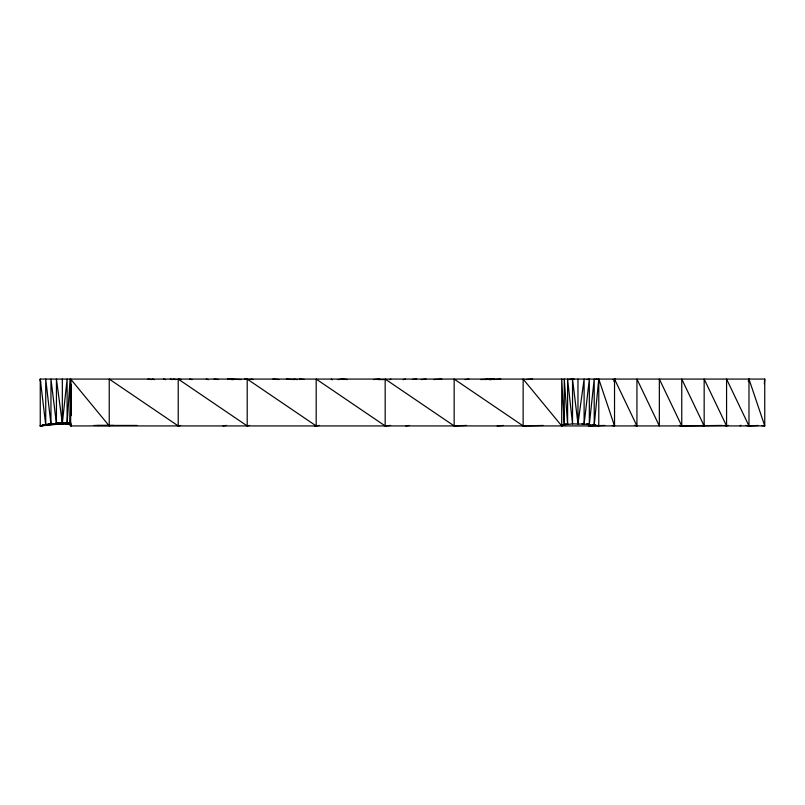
<?xml version="1.0" encoding="UTF-8"?>
<svg xmlns="http://www.w3.org/2000/svg" width="805" height="805" viewBox="0 0 805 805"><rect width="100%" height="100%" fill="white"/><g stroke="black" fill="none" stroke-linecap="round" stroke-linejoin="round"><path stroke-width="1.21" d="M71.232 384.679L70.105 423.893L71.393 424.778L70.659 425.925L764.75 425.925L764.75 379.075L40.25 379.075L40.25 425.925L70.921 422.997M764.317 383.703L764.75 379.075M612.243 425.473L614.527 425.925L598.779 379.075L594.211 425.211L598.88 425.593M64.792 423.058L62.337 423.339L67.117 379.075L67.117 423.39L70.105 423.893L70.105 379.075L67.117 423.39L56.441 423.692L40.25 425.925L44.889 424.648M561.92 425L572.536 423.893L584.108 424.124L589.33 379.075L589.33 424.597L594.211 425.211L595.428 424.718M565.16 424.255L567.606 424.326L567.606 379.075L572.536 423.893L572.536 379.075L577.97 423.863L584.108 379.075L584.108 424.124L589.33 424.597L594.211 379.075L594.211 425.211L593.064 424.698M613.792 381.268L614.527 379.075L636.936 425.925L634.521 425.312M748.248 381.188L748.982 379.075L764.75 425.925L761.5 425.493M740.157 425.925L740.801 425.221M389.892 379.749L390.817 379.075M543.113 425.453L523.139 425.925L523.139 379.075L561.719 425.925L564.265 424.949L564.265 379.075L567.606 424.326L565.1 424.084M728.203 425.352L726.573 425.925L724.208 425.392M54.921 423.591L56.914 423.048M485.194 379.668L487.236 379.075M587.107 379.628L589.2 379.075M45.382 424.617L40.25 425.925L53.462 423.772M377.797 379.547L384.438 379.588M403.214 379.628L405.468 379.075M54.187 423.762L50.514 424.627L59.5 423.168M180.622 425.503L178.217 425.925L178.217 379.075L247.205 425.925L249.5 425.392M49.98 423.742L40.25 425.925L50.514 423.873M51.077 423.843L45.734 425.02L40.25 379.075L40.642 382.536M314.433 425.925L316.596 425.463M53.683 423.742L50.957 424.295L45.734 379.075L45.734 425.02L51.52 423.923M613.128 379.547L615.503 379.075M594.855 379.507L597.149 379.075M60.013 423.339L55.424 424.185L63.464 423.017M59.952 423.058L56.441 423.692L50.957 379.075L50.957 424.295L53.2 423.913M45.483 425.211L52.748 423.923M56.561 423.35L58.805 422.967M70.307 423.722L60.536 423.933L66.171 423.017M490.376 379.628L493.777 379.075M568.38 379.588L571.6 379.075M60.979 423.048L56.441 423.692L56.441 379.075L62.337 423.339L64.672 422.967M247.205 425.925L247.205 379.075L316.184 425.925L319.505 425.402M570.685 379.598L574.116 379.075M223.035 425.925L226.487 425.402M55.656 423.41L57.92 423.098M465.189 379.588L468.933 379.075M405.821 425.925L409.222 425.473M70.488 422.957L67.117 423.39L70.417 423.148M490.154 379.588L494.19 379.075L480.756 379.547M338.12 379.618L342.437 379.075L347.378 379.547M60.536 423.933L66.584 423.178M421.236 379.598L426.016 379.075M113.706 425.443L94.094 425.463M70.266 423.521L65.457 424.004L71.263 424.366M316.184 425.925L316.184 379.075L385.172 425.925L390.576 425.422M488.645 379.588L494.19 379.075M137.142 425.432L96.862 425.453M412.371 379.437L416.648 379.075M373.48 379.558L379.658 379.075M497.218 425.925L503.477 425.453M526.379 379.517L532.417 379.075M71.051 424.265L68.757 424.426L71.484 425.925M493.626 379.558L500.75 379.075M433.744 379.547L441.824 379.075M757.877 425.473L748.982 425.925L745.692 425.392M385.172 425.925L385.172 379.075L454.151 425.925L466.487 425.432M604.756 425.443L588.606 425.925L588.304 424.225M680.004 425.925L722.186 425.432M232.383 379.618L227.885 379.075L241.309 379.547M562.011 424.839L564.265 424.949L561.719 379.075L561.719 425.925M286.369 379.075L294.409 379.578M299.329 379.075L304.079 379.437M273.006 379.075L278.933 379.527M227.885 379.075L233.38 379.558M228.731 379.075L233.772 379.517M244.448 379.075L249.832 379.578M214.11 379.075L218.558 379.507M147.939 379.075L151.36 379.578M293.996 379.075L297.186 379.628M582.085 423.762L584.108 424.124M189.658 379.075L191.972 379.558M173.478 379.075L175.903 379.598M250.979 379.075L253.273 379.598M170.257 379.075L172.501 379.618M179.102 379.075L181.135 379.568M163.465 379.075L165.649 379.598M679.4 425.352L681.755 425.925L681.755 379.075L704.164 425.925L701.849 425.332M342.437 379.075L344.299 379.547M152.145 379.075L154.399 379.648M586.593 423.883L589.33 424.597L588.113 423.702M206.221 379.075L208.314 379.658M523.139 425.925L454.151 379.075L454.151 425.925M178.217 425.925L109.239 379.075L109.239 425.925L70.659 379.075L70.659 425.925M331.257 379.075L332.193 379.839M703.711 425.432L704.164 425.925L704.164 379.075L726.573 425.925L726.573 379.075L748.982 425.925L748.982 379.075M614.024 425.362L614.527 425.925L614.527 379.075M681.755 425.925L659.345 379.075L659.345 425.925L636.936 379.075L636.936 425.925M70.659 379.075L71.243 415.642M598.779 379.075L598.779 425.925M577.97 379.075L577.97 423.863M62.337 379.075L62.337 423.339"/></g></svg>
